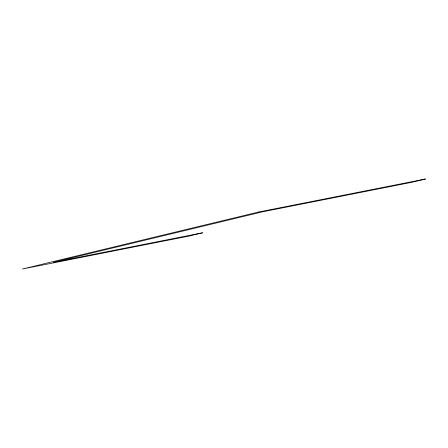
<?xml version="1.0" encoding="UTF-8"?>
<svg xmlns="http://www.w3.org/2000/svg" width="448" height="448" viewBox="0 0 448 448"><rect width="100%" height="100%" fill="white"/><g stroke="black" fill="none" stroke-linecap="round" stroke-linejoin="round"><path stroke-width="0.67" d="M258.888 211.954L22.4 269.018L189.112 236.046L202.63 232.781L53.284 262.321L262.735 211.786L412.082 182.246L425.6 178.982L258.888 211.954"/></g></svg>
